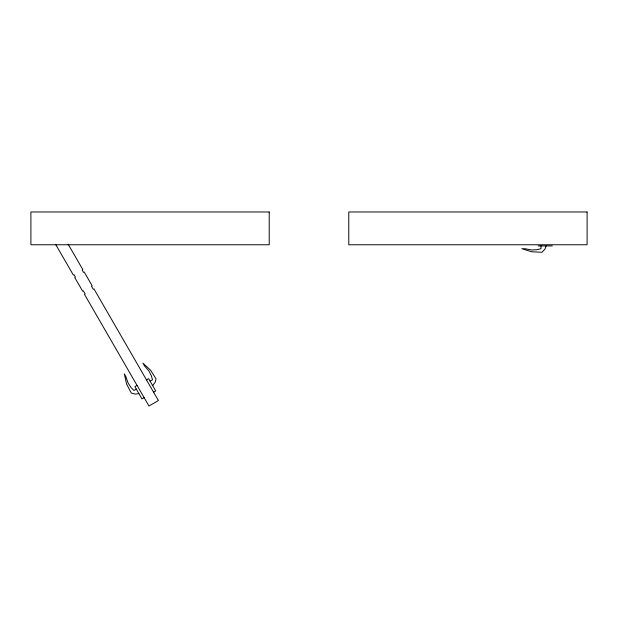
<?xml version="1.0" encoding="UTF-8"?>
<svg xmlns="http://www.w3.org/2000/svg" width="618" height="618" viewBox="0 0 618 618"><rect width="100%" height="100%" fill="white"/><g stroke="black" fill="none" stroke-linecap="round" stroke-linejoin="round"><path stroke-width="0.93" d="M546.173 245.918L544.929 249.139L541.963 252.252L531.665 251.796L521.839 248.699L524.906 248.699L531.596 249.996L537.042 249.703L541.013 248.699L541.013 245.918M152.677 385.624L155.234 382.163L156.053 378.811L150.514 370.12L142.912 363.16L144.45 365.817L148.923 370.954L151.387 375.829L152.499 379.769L150.097 381.151M137.026 385.362L134.871 386.605L141.962 398.896L144.118 397.644M146.489 379.892L148.652 378.649L155.744 390.939L153.588 392.183M136.315 389.108L133.913 390.499L131.055 387.563L128.073 382.998L125.856 376.555L124.326 373.898L126.551 383.956L131.302 393.102L135.481 394.114L138.895 393.581M538.116 245.918L552.307 245.918M68.088 244.102L82.843 269.649M93.944 288.876L158.417 400.549L148.953 406.018L84.481 294.346M82.179 270.035L83.546 272.407L84.21 272.028L92.136 285.755L91.479 286.142L93.279 289.263M74.044 274.732L75.411 277.103L74.747 277.49L82.673 291.217L83.337 290.839L85.145 293.959M55.774 244.62L73.38 275.11M269.216 211.982L30.9 211.982L30.9 244.767L269.216 244.767L269.216 211.982M587.1 211.982L348.784 211.982L348.784 244.767L587.1 244.767L587.1 211.982"/></g></svg>
